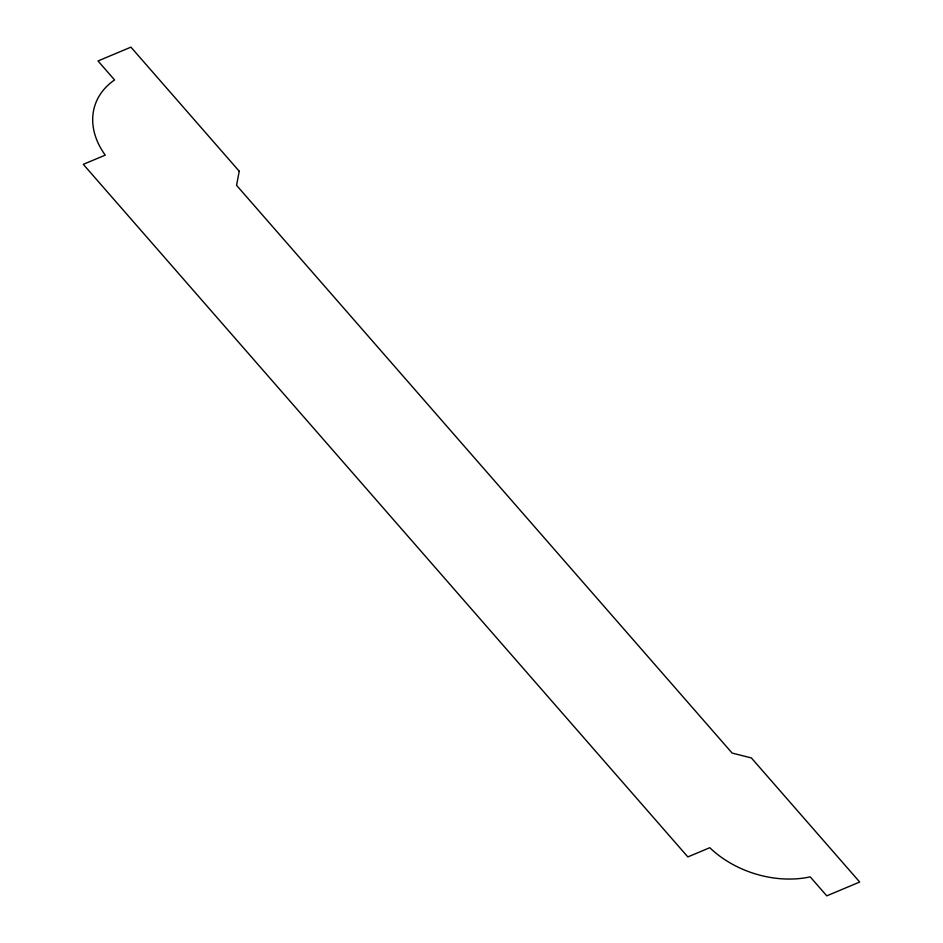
<?xml version="1.0" encoding="UTF-8"?>
<svg xmlns="http://www.w3.org/2000/svg" width="943" height="943" viewBox="0 0 943 943"><rect width="100%" height="100%" fill="white"/><g stroke="black" fill="none" stroke-linecap="round" stroke-linejoin="round"><path stroke-width="1.41" d="M239.239 171.237L236.552 185.335L732.122 753.068L751.382 757.948L859.698 882.035L826.775 895.85L810.214 876.872A87.558 62.875 17.9 0 1 709.796 847.71L687.848 856.916L83.302 164.341L105.251 155.135A87.558 62.875 17.9 0 1 114.575 79.931L98.013 60.965L130.924 47.15L239.239 171.237"/></g></svg>
